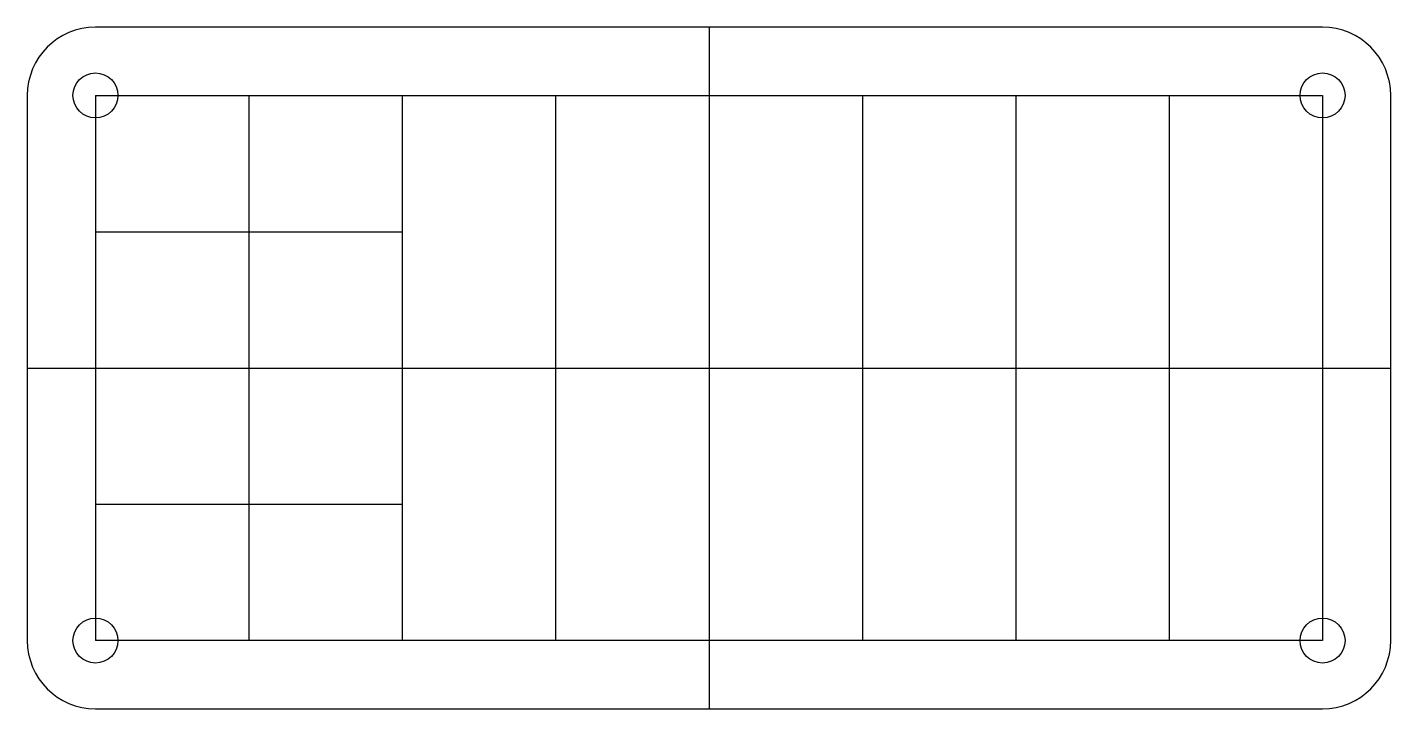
# Model space of a CAD drawing. Header units: millimetres. Extents: x 0 to 100, y 0 to 50.
import ezdxf

# ---------------------------------------------------------------- set-up
doc = ezdxf.new("R2010")
doc.units = ezdxf.units.MM
doc.header["$MEASUREMENT"] = 0
doc.layers.get('Defpoints').update_dxf_attribs({"color": 140})
doc.layers.add('参考线', color=10, linetype='Continuous')

msp = doc.modelspace()

# ---------------------------------------------------------------- linework, layer by layer
msp.add_lwpolyline([(5, 0), (95, 0, 0.41421), (100, 5), (100, 45, 0.41421), (95, 50), (5, 50, 0.41421), (0, 45), (0, 5, 0.41421)], format="xyb", close=True)
for centre in [(5, 45), (95, 45), (5, 5), (95, 5)]:
    msp.add_circle(centre, 1.65)
at = {"layer": 'Defpoints'}
for p, q in [((16.25, 45), (16.25, 5)), ((38.75, 45), (38.75, 5)), ((61.25, 45), (61.25, 5)), ((83.75, 45), (83.75, 5)), ((5, 35), (27.5, 35)), ((0, 25), (100, 25)), ((5, 15), (27.5, 15))]:
    msp.add_line(p, q, dxfattribs=at)
at = {"layer": '参考线'}
for p, q in [((50, 50), (50, 0)), ((5, 45), (5, 5)), ((5, 45), (95, 45)), ((27.5, 45), (27.5, 5)), ((72.5, 45), (72.5, 5)), ((95, 45), (95, 5)), ((95, 5), (5, 5))]:
    msp.add_line(p, q, dxfattribs=at)

doc.saveas('drawing.dxf')
